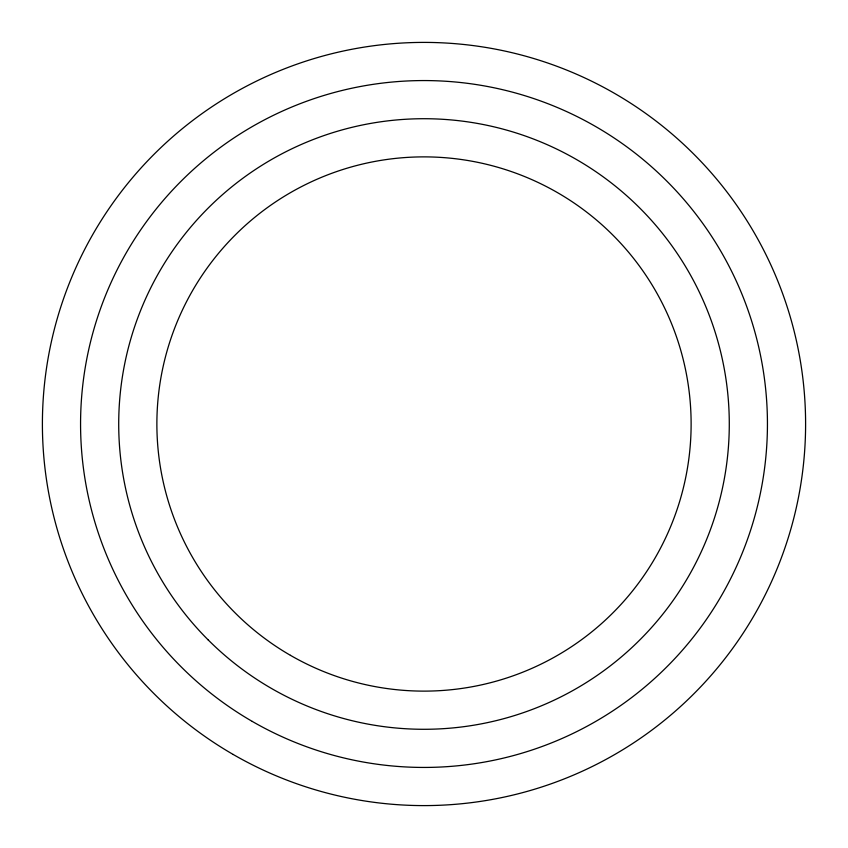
<?xml version="1.0" encoding="UTF-8"?>
<svg xmlns="http://www.w3.org/2000/svg" width="848" height="848" viewBox="0 0 848 848"><rect width="100%" height="100%" fill="white"/><g stroke="black" fill="none" stroke-linecap="round" stroke-linejoin="round"><path stroke-width="1.27" d="M252.28 721.425A343.44 343.44 0 0 0 767.44 424A343.44 343.44 0 0 0 252.28 126.575A343.44 343.44 0 0 0 252.28 721.425M233.2 754.476A381.6 381.6 0 0 0 805.6 424A381.6 381.6 0 0 0 233.2 93.524A381.6 381.6 0 0 0 233.2 754.476M208.131 639.869A305.28 305.28 0 0 0 718.881 503.012A305.28 305.28 0 0 0 344.988 129.119A305.28 305.28 0 0 0 208.131 639.869M290.44 655.334A267.12 267.12 0 0 0 691.12 424A267.12 267.12 0 0 0 290.44 192.666A267.12 267.12 0 0 0 290.44 655.334"/></g></svg>
